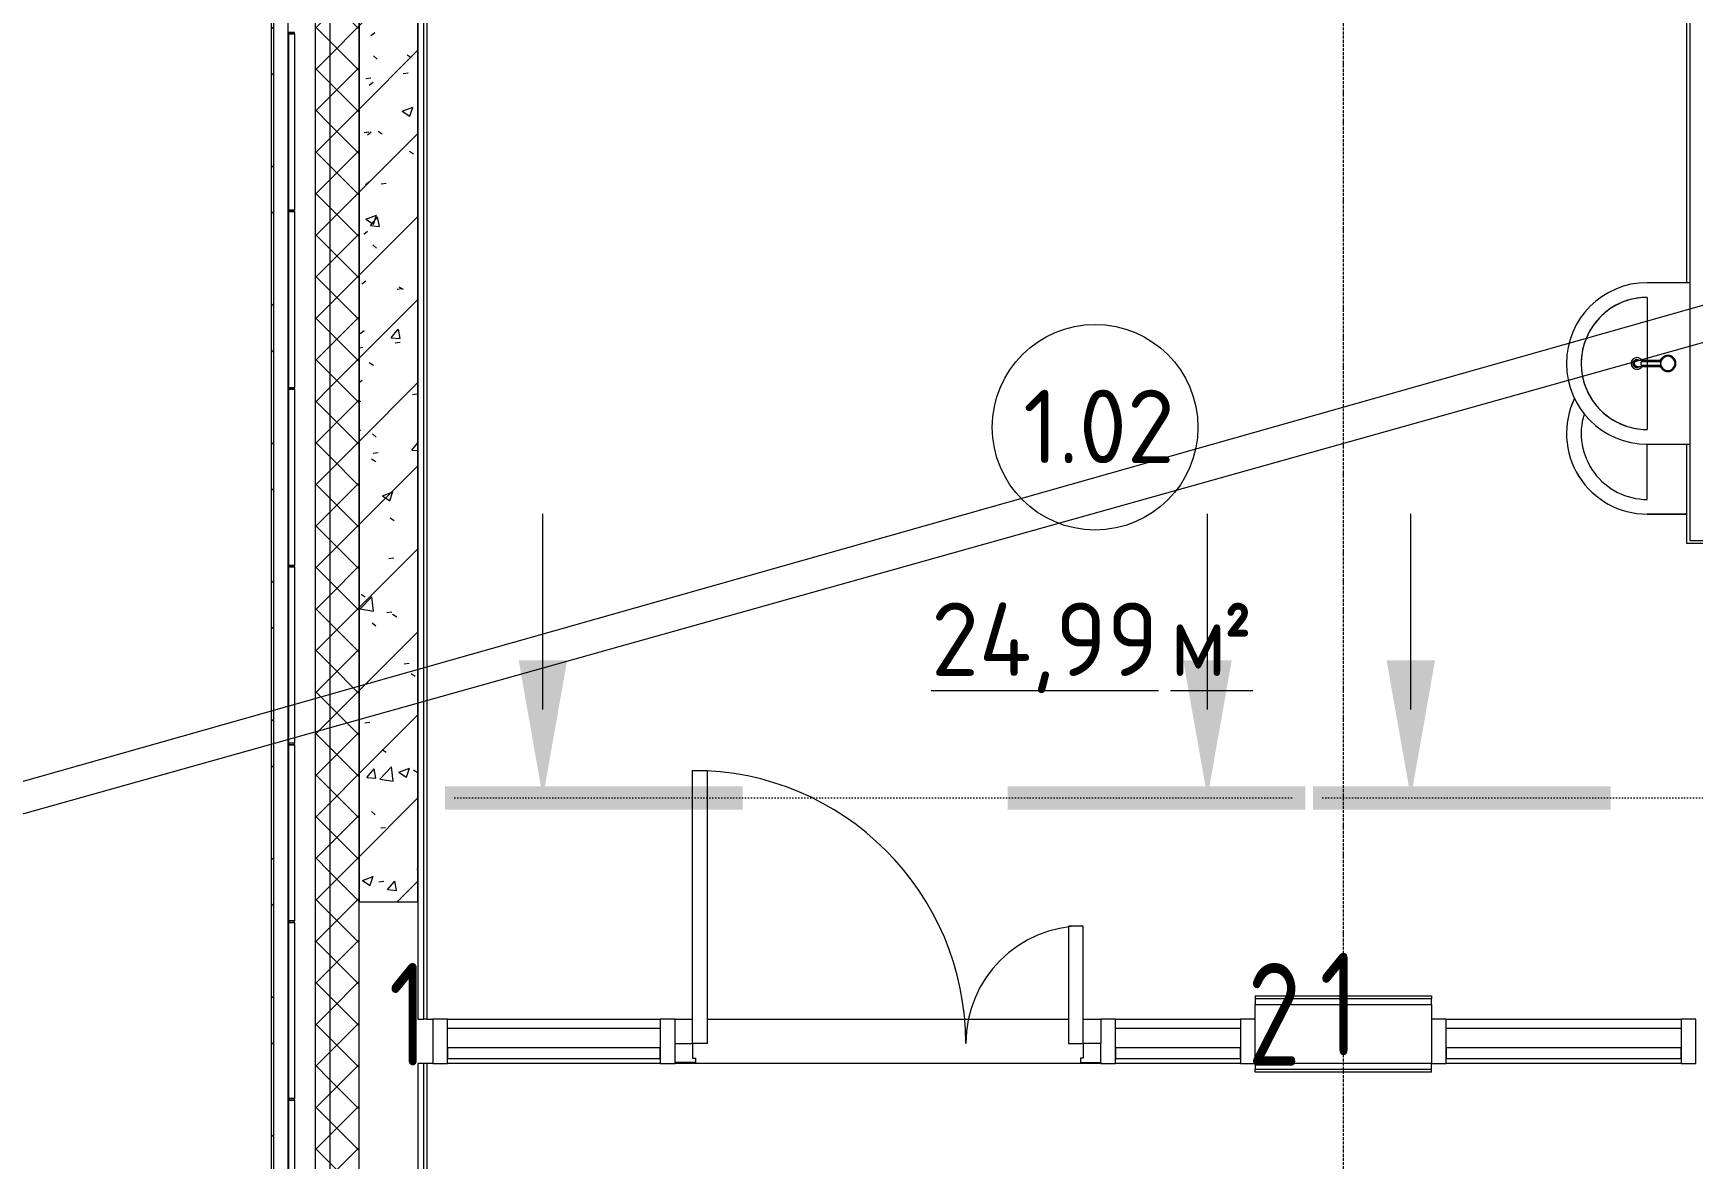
# Model space of a CAD drawing. Header units: millimetres. Extents: x -584918 to 2941280, y 3000189 to 4229862.
# Drawn here: x -462945 to -457295, y 3683350 to 3687182 of the extents above; entities that cross this region are included whole.
import ezdxf

# ---------------------------------------------------------------- set-up
doc = ezdxf.new("R2010")
doc.units = ezdxf.units.MM
doc.linetypes.add('ASVP_Линия разреза', pattern=[20, 0, -10, 0, -10])
doc.linetypes.add('ASVP_Осевая', pattern=[14, 10, -2, 0, -2])
for name, color, linetype, lineweight in [('Витраж', 7, 'Continuous', 0), ('Двери', 7, 'Continuous', 0), ('Линии', 7, 'Continuous', 0), ('Марки помещений', 7, 'Continuous', 0), ('Панели витража', 7, 'Continuous', 0), ('Перекрытие', 7, 'Continuous', 0), ('Разрезы', 7, 'Continuous', 0), ('Сантехника', 7, 'Continuous', 0), ('Стены', 7, 'Continuous', 0), ('Стены внутренние', 7, 'Continuous', 0), ('Стены наружные', 7, 'Continuous', 0), ('Стены несущие', 7, 'Continuous', 0), ('Стены отделка', 7, 'Continuous', 0), ('Стены перегородки', 7, 'Continuous', 0), ('Стены штриховка', 7, 'Continuous', 0), ('экспертиза ДУ', 1, 'Continuous', 0), ('экспертиза условные обозначения', 1, 'Continuous', 0)]:
    doc.layers.add(name, color=color, linetype=linetype, lineweight=lineweight)
doc.styles.add('GOST Common_2', font='', dxfattribs={"height": 500})
doc.styles.add('GOST Common_3', font='', dxfattribs={"width": 0.9, "height": 500})
doc.styles.add('GOST Common_4', font='', dxfattribs={"width": 0.8, "height": 700})
doc.styles.get('GOST Common_2').set_extended_font_data('GOST Common')
doc.styles.get('GOST Common_3').set_extended_font_data('GOST Common')
doc.styles.get('GOST Common_4').set_extended_font_data('GOST Common')
pattern_1 = [(45, (-437515.92, 3663725.22), (-70.71068, 70.71068), []), (135, (-437515.92, 3663725.22), (-70.71068, -70.71068), [])]

# ---------------------------------------------------------------- blocks, each defined once
blk = doc.blocks.new('ADSK_Умывальник_Полукруглый_Керамический_ГОСТ30493-96 - 2-ой величины-V127-АР Этаж 01')
at = {"layer": 'Сантехника', "color": 9, "true_color": 0xe1b7aa}
for p, q in [((-19789.1, 22607.4), (-19934.1, 22607.4)), ((-19934.1, 22557.4), (-19934.1, 22342.3)), ((-19934.1, 22322.4), (-19934.1, 22107.4)), ((-19934.1, 22057.4), (-19789.1, 22057.4))]:
    blk.add_line(p, q, dxfattribs=at)
at = {"layer": 'Сантехника', "color": 9, "true_color": 0xe1b7aa, "flags": 128}
blk.add_lwpolyline([(-19934.1, 22557.4), (-19943.1, 22557.2), (-19952.1, 22556.6), (-19961, 22555.8), (-19969.9, 22554.5), (-19978.8, 22552.9), (-19987.6, 22550.9), (-19996.3, 22548.6), (-20004.9, 22545.9), (-20013.4, 22542.9), (-20021.7, 22539.6), (-20029.9, 22535.9), (-20038, 22531.9), (-20045.9, 22527.6), (-20053.6, 22523), (-20061.1, 22518.1), (-20068.5, 22512.8), (-20075.6, 22507.3), (-20082.5, 22501.5), (-20089.1, 22495.5), (-20095.5, 22489.1), (-20101.6, 22482.5), (-20107.5, 22475.7), (-20113.1, 22468.7), (-20118.4, 22461.4), (-20123.4, 22453.9), (-20128.1, 22446.3), (-20132.5, 22438.4), (-20136.6, 22430.4), (-20140.4, 22422.2), (-20143.8, 22413.9), (-20146.9, 22405.4), (-20149.7, 22396.9), (-20152.1, 22388.2), (-20154.1, 22379.4), (-20155.8, 22370.6), (-20157.2, 22361.7), (-20158.2, 22352.8), (-20158.8, 22343.8), (-20159.1, 22334.8), (-20159, 22325.8), (-20158.6, 22316.8), (-20157.8, 22307.8), (-20156.6, 22298.9), (-20155.1, 22290.1), (-20153.2, 22281.2), (-20151, 22272.5), (-20148.4, 22263.9), (-20145.5, 22255.4), (-20142.3, 22247), (-20138.7, 22238.7), (-20134.8, 22230.6), (-20130.6, 22222.7), (-20126, 22214.9), (-20121.2, 22207.3), (-20116, 22200), (-20110.6, 22192.8), (-20104.8, 22185.8), (-20098.9, 22179.1), (-20092.6, 22172.7), (-20086.1, 22166.5), (-20079.3, 22160.5), (-20072.3, 22154.8), (-20065.1, 22149.5), (-20057.7, 22144.4), (-20050.1, 22139.6), (-20042.3, 22135.1), (-20034.3, 22130.9), (-20026.2, 22127.1), (-20017.9, 22123.6), (-20009.5, 22120.4), (-20000.9, 22117.5), (-19992.3, 22115), (-19983.6, 22112.9), (-19974.7, 22111.1), (-19965.9, 22109.6), (-19956.9, 22108.5), (-19948, 22107.8), (-19939, 22107.4), (-19934.1, 22107.4)], dxfattribs=at)
at = {"layer": 'Сантехника', "color": 9, "true_color": 0xe1b7aa}
for centre, radius, start, end in [((-19934.1, 22332.4), 275, 90, 270), ((-19934.1, 22332.4), 225, 90, 270), ((-19969.1, 22332.4), 20, 90, 270), ((-19969.1, 22332.4), 20, 30, 90), ((-19969.1, 22332.4), 20, 270, 330)]:
    blk.add_arc(centre, radius, start, end, dxfattribs=at)
blk = doc.blocks.new('ADSK_Смеситель_ГОСТ25809-96 - Для умывальника_Однорукояточный-V128-АР Этаж 01')
at = {"layer": 'Сантехника', "color": 253, "true_color": 0xaaaaaa}
for p, q in [((-19970.2, 22342.4), (-19974.1, 22342.4)), ((-19974.1, 22322.4), (-19970.2, 22322.4)), ((-19947.5, 22342.4), (-19970.2, 22342.4)), ((-19970.2, 22322.4), (-19947.5, 22322.4)), ((-19934.4, 22338.4), (-19955.1, 22338.4)), ((-19955.1, 22337.4), (-19955.1, 22338.4)), ((-19955.1, 22338.4), (-19955.1, 22337.4)), ((-19955.1, 22327.4), (-19955.1, 22337.4)), ((-19955.1, 22327.4), (-19955.1, 22326.4)), ((-19955.1, 22326.4), (-19955.1, 22327.4)), ((-19955.1, 22326.4), (-19934.4, 22326.4)), ((-19889.8, 22342.4), (-19947.5, 22342.4)), ((-19947.5, 22322.4), (-19889.8, 22322.4)), ((-19888.7, 22338.4), (-19934.4, 22338.4)), ((-19934.4, 22326.4), (-19888.7, 22326.4)), ((-19934.3, 22337.4), (-19934.3, 22327.4))]:
    blk.add_line(p, q, dxfattribs=at)
for radius, start, end in [(27.5, 90, 168.9224), (27.5, 191.0769, 270), (27.5, 135, 168.0233), (27.5, 191.9774, 225), (24.5, 90, 270), (24.5, 165, 169.7702), (24.5, 165, 169.7702), (24.5, 190.2298, 195), (24.5, 190.2298, 195), (27.5, 113.3122, 126.6881), (27.5, 90, 108.0231), (27.5, 71.9769, 90), (27.5, 270, 90), (24.5, 270, 90), (27.5, 53.3119, 66.6878), (27.5, 11.9767, 45), (27.5, 315, 348.0226), (27.5, 353.3116, 6.6875), (27.5, 233.3128, 246.6887), (27.5, 251.9777, 270), (27.5, 270, 288.0223), (27.5, 293.3113, 306.6872)]:
    blk.add_arc((-19864.1, 22332.4), radius, start, end, dxfattribs=at)
for start_param, end_param in [(0, 1.570796), (1.570796, 3.141593)]:
    blk.add_ellipse((-19974.1, 22332.4), major_axis=(0, 10), ratio=0.965926, start_param=start_param, end_param=end_param, dxfattribs=at)
for points, knots in [([(-19977.3, 22332.4), (-19977.3, 22333.2), (-19977.2, 22334.6), (-19976.8, 22336.2), (-19976.4, 22337.4), (-19975.9, 22338.3), (-19975.5, 22339), (-19975.1, 22339.6), (-19974.5, 22340.3), (-19973.9, 22340.9), (-19973.3, 22341.3), (-19972.9, 22341.6), (-19972.5, 22341.8), (-19972.1, 22342), (-19971.6, 22342.2), (-19971.1, 22342.3), (-19970.7, 22342.4), (-19970.4, 22342.4), (-19970.2, 22342.4)], [0, 0, 0, 0, 0.0833333, 0.125, 0.1666667, 0.2083333, 0.2291667, 0.25, 0.2916667, 0.3333333, 0.3541667, 0.375, 0.3958333, 0.4166667, 0.4375, 0.4583333, 0.4791667, 0.5, 0.5, 0.5, 0.5]), ([(-19970.2, 22322.4), (-19970.4, 22322.4), (-19970.7, 22322.4), (-19971.1, 22322.4), (-19971.6, 22322.6), (-19972.1, 22322.7), (-19972.5, 22322.9), (-19972.9, 22323.1), (-19973.3, 22323.4), (-19973.8, 22323.7), (-19974.2, 22324), (-19974.7, 22324.6), (-19975.1, 22325.1), (-19975.5, 22325.8), (-19975.9, 22326.4), (-19976.4, 22327.4), (-19976.8, 22328.5), (-19977.2, 22330.2), (-19977.3, 22331.5), (-19977.3, 22332.4)], [0.5, 0.5, 0.5, 0.5, 0.5208333, 0.5416667, 0.5625, 0.5833333, 0.6041667, 0.625, 0.6458333, 0.6666667, 0.6875, 0.7083333, 0.75, 0.7708333, 0.7916667, 0.8333333, 0.875, 0.9166667, 1, 1, 1, 1]), ([(-19943.8, 22337.4), (-19944.2, 22338.9), (-19945, 22340.8), (-19946.4, 22342.1), (-19947.1, 22342.4), (-19947.5, 22342.4)], [0.1666667, 0.1666667, 0.1666667, 0.1666667, 0.3333333, 0.4166667, 0.5, 0.5, 0.5, 0.5]), ([(-19934.8, 22338.4), (-19934.8, 22338.4), (-19934.8, 22338.3), (-19934.8, 22338.2), (-19934.9, 22338.1), (-19934.9, 22337.8), (-19934.9, 22337.5), (-19934.9, 22337.4)], [0, 0, 0, 0, 0.166667, 0.333333, 0.5, 0.666667, 1, 1, 1, 1]), ([(-19934.4, 22326.4), (-19934.4, 22326.4), (-19934.3, 22326.4), (-19934.3, 22326.5), (-19934.3, 22326.7), (-19934.3, 22326.9), (-19934.3, 22327.2), (-19934.3, 22327.4)], [0, 0, 0, 0, 0.166667, 0.333333, 0.5, 0.666667, 1, 1, 1, 1]), ([(-19887.7, 22339), (-19887.7, 22339), (-19887.7, 22338.8), (-19887.8, 22338.5), (-19888, 22337.8), (-19888.1, 22337.2), (-19888.2, 22336.9)], [0.77430556, 0.77430556, 0.77430556, 0.77430556, 0.78298611, 0.79166667, 0.82638889, 0.86111111, 0.86111111, 0.86111111, 0.86111111]), ([(-19888.2, 22327.8), (-19888.1, 22327.6), (-19888, 22327.1), (-19887.9, 22326.5), (-19887.8, 22326.1), (-19887.7, 22325.9), (-19887.7, 22325.8)], [0.13888889, 0.13888889, 0.13888889, 0.13888889, 0.16666667, 0.19444444, 0.20833333, 0.22222222, 0.22222222, 0.22222222, 0.22222222])]:
    blk.add_open_spline(points, degree=3, knots=knots, dxfattribs=at)
for points in [[(-19947.5, 22322.4), (-19947.1, 22322.4), (-19946.4, 22322.6), (-19945.3, 22323.6), (-19944.4, 22325.2), (-19944, 22326.6), (-19943.8, 22327.4)], [(-19934.9, 22327.4), (-19934.9, 22327.2), (-19934.9, 22326.8), (-19934.8, 22326.5), (-19934.8, 22326.4), (-19934.8, 22326.4)], [(-19934.3, 22337.4), (-19934.3, 22337.5), (-19934.3, 22337.9), (-19934.3, 22338.3), (-19934.3, 22338.4), (-19934.4, 22338.4)], [(-19888.8, 22337.4), (-19889.1, 22335.7), (-19889.5, 22332.4), (-19889.1, 22329), (-19888.8, 22327.4)], [(-19889.2, 22338.3), (-19889.2, 22338.3), (-19889.1, 22338.3), (-19889.1, 22338.4), (-19889.1, 22338.4)], [(-19889.1, 22326.4), (-19889.1, 22326.4), (-19889.1, 22326.4), (-19889.1, 22326.4)], [(-19888.7, 22338.3), (-19888.7, 22338.3), (-19888.7, 22338.2), (-19888.7, 22338.1), (-19888.7, 22337.9), (-19888.8, 22337.6), (-19888.8, 22337.5), (-19888.8, 22337.4)], [(-19888.8, 22327.4), (-19888.8, 22327.3), (-19888.8, 22327.1), (-19888.7, 22326.9), (-19888.7, 22326.7), (-19888.7, 22326.5), (-19888.7, 22326.4), (-19888.7, 22326.4)]]:
    blk.add_open_spline(points, degree=3, dxfattribs=at)
blk = doc.blocks.new('ADSK_СифонБутылочный_ГОСТ23289-94 - Для умывальника_Вертикальный выпуск_DN40-V129-АР Этаж 01')
at = {"layer": 'Сантехника', "color": 253, "true_color": 0xaaaaaa}
for radius, start, end in [(20, 158.285, 163.4876), (20, 158.285, 163.4876), (13.3, 174.0842, 180), (13.3, 180, 259.0621), (13.3, 1.0701, 90)]:
    blk.add_arc((0, 0), radius, start, end, dxfattribs=at)
blk = doc.blocks.new('ВК_Домодедово_rvt-1-АР Этаж 01')
at = {"layer": 'Сантехника', "color": 253, "lineweight": 9, "true_color": 0xaaaaaa}
for name in ['ADSK_Умывальник_Полукруглый_Керамический_ГОСТ30493-96 - 2-ой величины-V127-АР Этаж 01', 'ADSK_Смеситель_ГОСТ25809-96 - Для умывальника_Однорукояточный-V128-АР Этаж 01']:
    blk.add_blockref(name, (0, 0), dxfattribs=at)
at = {"layer": 'Сантехника', "color": 253, "lineweight": 9, "true_color": 0xaaaaaa, "rotation": 48.00000000004227}
blk.add_blockref('ADSK_СифонБутылочный_ГОСТ23289-94 - Для умывальника_Вертикальный выпуск_DN40-V129-АР Этаж 01', (-19969.1, 22332.4), dxfattribs=at)
blk = doc.blocks.new('Прямоугольный импост - 50х150 мм-7546359-АР Этаж 01')
at = {"layer": 'Витраж', "lineweight": 18}
for p, q in [((0, 115), (-50, 115)), ((-50, 115), (-50, -35)), ((0, -35), (0, 115)), ((-50, -35), (0, -35))]:
    blk.add_line(p, q, dxfattribs=at)
blk = doc.blocks.new('ASVP_ДверьАлюминиеваяВитражная_2 полотна - Остекленная Внутренняя-7554606-АР Этаж 01')
at = {"layer": 'Двери', "lineweight": 18}
for p, q in [((-665, 962.5), (-615, 962.5)), ((-665, 32.5), (-665, 962.5)), ((-615, 962.5), (-615, 32.5)), ((665, 432.5), (615, 432.5)), ((615, 432.5), (615, 32.5)), ((665, 32.5), (665, 432.5)), ((-725, 32.5), (-665, 32.5)), ((-725, -32.5), (-725, 32.5)), ((-615, 32.5), (-665, 32.5)), ((-665, 32.5), (-665, -17.5)), ((615, 32.5), (665, 32.5)), ((725, 32.5), (665, 32.5)), ((665, 32.5), (665, -17.5)), ((725, -32.5), (725, 32.5)), ((-655, -32.5), (-725, -32.5)), ((-665, -17.5), (-655, -17.5)), ((-655, -17.5), (-655, -32.5)), ((665, -17.5), (655, -17.5)), ((655, -17.5), (655, -32.5)), ((655, -32.5), (725, -32.5))]:
    blk.add_line(p, q, dxfattribs=at)
at = {"layer": 'Двери'}
for centre, radius, start, end in [((-665, 32.5), 930, 360, 90), ((665, 32.5), 400, 90, 180)]:
    blk.add_arc(centre, radius, start, end, dxfattribs=at)
blk = doc.blocks.new('Системная панель - Cтеклопакет Двухкамерный_36 мм-7755124-АР Этаж 01')
at = {"layer": 'Панели витража', "lineweight": 18}
for p, q in [((400, 18), (-400, 18)), ((-400, 18), (-400, -18)), ((400, -18), (400, 18)), ((-400, -18), (400, -18))]:
    blk.add_line(p, q, dxfattribs=at)
blk = doc.blocks.new('Прямоугольный импост - 50х150 мм-7546361-АР Этаж 01')
at = {"layer": 'Витраж', "lineweight": 18}
for p, q in [((-50, 115), (0, 115)), ((-50, -35), (-50, 115)), ((0, 115), (0, -35)), ((0, -35), (-50, -35))]:
    blk.add_line(p, q, dxfattribs=at)
blk = doc.blocks.new('Прямоугольный импост - 50х120 мм _горизонтальный импост витража_-7755119-АР Этаж 01')
at = {"layer": 'Витраж'}
for p, q in [((-20619.1, 20069.3), (-19819.1, 20069.3)), ((-19819.1, 19949.3), (-20619.1, 19949.3))]:
    blk.add_line(p, q, dxfattribs=at)
blk = doc.blocks.new('Системная панель - Cтеклопакет Двухкамерный_36 мм-7755077-АР Этаж 01')
at = {"layer": 'Панели витража', "lineweight": 18}
for p, q in [((212.5, 18), (-212.5, 18)), ((-212.5, 18), (-212.5, -18)), ((212.5, -18), (212.5, 18)), ((-212.5, -18), (212.5, -18))]:
    blk.add_line(p, q, dxfattribs=at)
blk = doc.blocks.new('Системная панель - Cтеклопакет Двухкамерный_36 мм-7554612-АР Этаж 01')
at = {"layer": 'Панели витража', "lineweight": 18}
for p, q in [((362.5, 18), (-362.5, 18)), ((-362.5, 18), (-362.5, -18)), ((362.5, -18), (362.5, 18)), ((-362.5, -18), (362.5, -18))]:
    blk.add_line(p, q, dxfattribs=at)
blk = doc.blocks.new('Прямоугольный импост - 50х120 мм _горизонтальный импост витража_-7755071-АР Этаж 01')
at = {"layer": 'Витраж'}
for p, q in [((-21744.1, 20069.3), (-21319.1, 20069.3)), ((-21319.1, 19949.3), (-21744.1, 19949.3))]:
    blk.add_line(p, q, dxfattribs=at)
blk = doc.blocks.new('Прямоугольный импост - 50х120 мм _горизонтальный импост витража_-7549941-АР Этаж 01')
at = {"layer": 'Витраж'}
for p, q in [((-24019.1, 20069.3), (-23294.1, 20069.3)), ((-23294.1, 19949.3), (-24019.1, 19949.3))]:
    blk.add_line(p, q, dxfattribs=at)
blk = doc.blocks.new('Прямоугольный импост - 50х150 мм-7554605-АР Этаж 01')
at = {"layer": 'Витраж', "lineweight": 18}
for p, q in [((-25, 115), (25, 115)), ((-25, -35), (-25, 115)), ((25, 115), (25, 32.5)), ((25, -35), (-25, -35)), ((25, -32.5), (25, -35))]:
    blk.add_line(p, q, dxfattribs=at)
blk = doc.blocks.new('Прямоугольный импост - 50х150 мм-V198-АР Этаж 01')
at = {"layer": 'Витраж', "lineweight": 18}
for p, q in [((-25, 115), (25, 115)), ((-25, 32.5), (-25, 115)), ((25, 115), (25, -35)), ((-25, -35), (-25, -32.5)), ((25, -35), (-25, -35))]:
    blk.add_line(p, q, dxfattribs=at)
blk = doc.blocks.new('ASVP_2D_Раковина - Раковина 550х420-V218-АР Этаж 01')
at = {"layer": 'Сантехника'}
for p, q in [((-384.1, 155), (-384.1, 20)), ((-384.1, 20), (-384.1, 155)), ((-334.1, 155), (-146, 155))]:
    blk.add_line(p, q, dxfattribs=at)
for radius, start in [(275, 64.2228), (275, 64.2907), (225, 72.8563)]:
    blk.add_arc((-109.1, 155), radius, start, 180, dxfattribs=at)
blk = doc.blocks.new('Прямоугольный импост - 5х20 мм  _зазор керамогранита цоколя_-7684918-АР Этаж 01')
at = {"layer": 'Витраж'}
for p, q in [((-2.5, -10), (-2.5, 10)), ((-2.5, 10), (2.5, 10)), ((2.5, 10), (2.5, -10)), ((2.5, -10), (-2.5, -10))]:
    blk.add_line(p, q, dxfattribs=at)
blk = doc.blocks.new('ASVP_Марка_Помещение_ДваЗначения - Номер Площадь-685795-АР Этаж 01')
at = {"layer": 'Марки помещений'}
blk.add_circle((0, 0), 3.5, dxfattribs=at)
blk = doc.blocks.new('Разрез - Номер вида сзади_3_5 мм-64069-АР Этаж 01')
at = {"layer": 'Разрезы'}
for points in [[(9.798, 0.404), (9.798, -0.394), (-0.333, -0.394), (-0.333, 0.404)], [(2.176, -4.675), (3, 0), (3.824, -4.675)]]:
    blk.add_hatch(color=256, dxfattribs=at).paths.add_polyline_path(points)
at = {"layer": 'Разрезы', "lineweight": 20}
blk.add_line((3, -3), (3, -9.663), dxfattribs=at)
blk = doc.blocks.new('Разрез - Номер вида спереди_3_5 мм-64067-АР Этаж 01')
at = {"layer": 'Разрезы'}
for points in [[(9.798, 0.404), (9.798, -0.394), (-0.333, -0.394), (-0.333, 0.404)], [(2.176, -4.675), (3, 0), (3.824, -4.675)]]:
    blk.add_hatch(color=256, dxfattribs=at).paths.add_polyline_path(points)
at = {"layer": 'Разрезы', "lineweight": 20}
blk.add_line((3, -3), (3, -9.663), dxfattribs=at)

msp = doc.modelspace()

# ---------------------------------------------------------------- hatches: boundary and pattern name
at = {"layer": 'Стены наружные'}
h = msp.add_hatch(dxfattribs=at)
h.set_pattern_fill('FP_57', color=256, style=0, pattern_type=2)
h.set_pattern_definition(pattern_1)
h.paths.add_polyline_path([(-461850.247, 3676374.55), (-461835.026, 3676374.55), (-461835.026, 3689624.55), (-461935.026, 3689624.55), (-461935.026, 3676374.55)])
h.paths.add_polyline_path([(-461935.026, 3691424.55), (-461835.026, 3691424.55), (-461835.026, 3696411.481), (-461935.026, 3696163.333), (-461935.026, 3692232.036)])
h = msp.add_hatch(dxfattribs=at)
h.set_pattern_fill('FP_57', color=256, style=0, pattern_type=2)
h.set_pattern_definition(pattern_1)
h.paths.add_polyline_path([(-461985.026, 3676324.55), (-461935.026, 3676324.55), (-461935.026, 3689624.55), (-461985.026, 3689624.55), (-461985.026, 3676330.513)])
h.paths.add_polyline_path([(-461985.026, 3691424.55), (-461935.026, 3691424.55), (-461935.026, 3696297.103), (-461985.026, 3696173.029), (-461985.026, 3692232.036)])
h = msp.add_hatch(dxfattribs=at)
h.set_pattern_fill('FP_6', color=256, style=0, pattern_type=2)
h.set_pattern_definition([(45, (-437515.92, 3663725.22), (-235.7317, 235.7317), []), (45, (-437358.77, 3663725.22), (-235.7317, 235.7317), [])])
h.paths.add_polyline_path([(-462135.026, 3676174.55), (-462127.026, 3676174.55), (-462127.026, 3689599.55), (-462135.026, 3689599.55), (-462135.026, 3676232.55)])
h = msp.add_hatch(dxfattribs=at)
h.set_pattern_fill('FP_1', color=256, style=0, pattern_type=2)
h.set_pattern_definition([(45, (-437515.92, 3663725.22), (-141.4214, 141.4214), [])])
h.paths.add_polyline_path([(-461835.026, 3684224.55), (-461635.026, 3684224.55), (-461635.026, 3688724.55), (-461835.026, 3688724.55), (-461835.026, 3686449.664)])
h = msp.add_hatch(dxfattribs=at)
h.set_pattern_fill('FP_2', color=256, style=0, pattern_type=2)
h.set_pattern_definition([(50, (-437515.92, 3663725.22), (364.368, -31.8783), [38.1, -419.1]), (355, (-437515.92, 3663725.2), (-70.486, 382.1133), [30.48, -335.28]), (100.451, (-437485.56, 3663722.56), (293.885, 350.2334), [32.38, -356.18]), (46.184, (-437515.92, 3663826.8), (542.1585, -84.086), [57.15, -628.65]), (96.636, (-437470.74, 3663819.8), (474.805, 494.8554), [48.57, -534.27]), (351.184, (-437515.9, 3663826.8), (474.81, 494.85), [45.72, -502.92]), (21, (-437465.12, 3663801.42), (303.2285, -204.5305), [38.1, -419.1]), (326, (-437465.12, 3663801.4), (123.604, 368.376), [30.48, -335.28]), (71.451, (-437439.86, 3663784.37), (426.834, 163.8427), [32.38, -356.18]), (37.5, (-437515.92, 3663725.22), (6.17665, 169.11015), [16.764, -314.452, 16.764, -323.596, -336.55]), (37.5, (-437515.92, 3663725.22), (6.17665, 169.11015), [-671.576, 16.764, -319.786]), (7.5, (-437515.92, 3663725.22), (133.6389, 200.3615), [16.764, -177.292, 16.764, -306.832, -128.27]), (7.5, (-437515.92, 3663725.22), (133.6389, 200.3615), [-517.652, 16.764, -111.506]), (327.5, (-437629.21, 3663725.22), (271.1818, -11.45836), [16.764, -110.236, 16.764, -379.476, -525.78]), (327.5, (-437629.21, 3663725.22), (271.1818, -11.45836), [-523.24, 16.764, -509.016]), (317.5, (-437680, 3663725.22), (296.2585, 50.8528), [16.764, -148.336, 16.764, -246.38, -373.38]), (317.5, (-437680, 3663725.22), (296.2585, 50.8528), [-428.244, 16.764, -356.616])])
h.paths.add_polyline_path([(-461835.026, 3684224.55), (-461635.026, 3684224.55), (-461635.026, 3688724.55), (-461835.026, 3688724.55), (-461835.026, 3686449.664)])
at = {"layer": 'экспертиза условные обозначения'}
h = msp.add_hatch(dxfattribs=at)
h.set_pattern_fill('GRASS', color=6, scale=24)
h.set_pattern_definition([(90, (-461809.37, 3558222.25), (-431.0523, 431.0523), [114.3, -747.8046]), (45, (-461809.37, 3558222.25), (-431.0523, 431.0523), [114.3, -495.3]), (135, (-461809.37, 3558222.25), (-431.0523, -431.0523), [114.3, -495.3])])
edge = h.paths.add_edge_path()
edge.add_line((-458338.484, 3694648.826), (-453608.137, 3692742.567))
edge.add_line((-453608.137, 3692742.567), (-452262.543, 3696081.635))
edge.add_line((-452262.543, 3696081.635), (-443822.121, 3692680.271))
edge.add_line((-443822.121, 3692680.271), (-445167.715, 3689341.203))
edge.add_line((-445167.715, 3689341.203), (-441899.865, 3688024.308))
edge.add_line((-441899.865, 3688024.308), (-440112.737, 3687304.122))
edge.add_line((-440112.737, 3687304.122), (-440822.912, 3685541.836))
edge.add_line((-440822.912, 3685541.836), (-443740.461, 3686717.565))
edge.add_arc((-444130.947, 3685740.74), 1051.983, 68.21091, 179.840391)
edge.add_line((-445182.926, 3685743.67), (-445282.926, 3683874.55))
edge.add_line((-445282.926, 3683874.55), (-448232.926, 3683874.55))
edge.add_line((-448232.926, 3683874.55), (-448232.926, 3688527.961))
edge.add_line((-448232.926, 3688527.961), (-456686.313, 3691934.55))
edge.add_line((-456686.313, 3691934.55), (-459032.926, 3691934.55))
edge.add_line((-459032.926, 3691934.55), (-459032.926, 3692925.58))
edge.add_line((-459032.926, 3692925.58), (-458338.484, 3694648.826))

# ---------------------------------------------------------------- linework, layer by layer
at = {"layer": 'Линии', "linetype": 'ASVP_Осевая'}
msp.add_line((-458485.026, 3689824.55), (-458485.026, 3682824.55), dxfattribs=at)
at = {"layer": 'Перекрытие'}
for p, q in [((-458785.026, 3683824.55), (-458785.026, 3683874.55)), ((-458185.026, 3683874.55), (-458185.026, 3683824.55)), ((-461605.026, 3683824.55), (-461585.026, 3683824.55)), ((-461535.026, 3683824.55), (-460810.026, 3683824.55)), ((-460760.026, 3683824.55), (-460700.026, 3683824.55)), ((-460650.026, 3683824.55), (-459420.026, 3683824.55)), ((-459370.026, 3683824.55), (-459310.026, 3683824.55)), ((-459260.026, 3683824.55), (-458835.026, 3683824.55)), ((-458135.026, 3683824.55), (-457335.026, 3683824.55)), ((-461585.026, 3683674.55), (-461605.026, 3683674.55)), ((-459310.026, 3683674.55), (-460760.026, 3683674.55))]:
    msp.add_line(p, q, dxfattribs=at)
at = {"layer": 'Разрезы', "linetype": 'ASVP_Линия разреза'}
for p, q in [((-461509.808, 3684578.903), (-458647.335, 3684578.903)), ((-458555.003, 3684578.903), (-455388.555, 3684578.903))]:
    msp.add_line(p, q, dxfattribs=at)
at = {"layer": 'Стены'}
for p, q in [((-462075.026, 3686579.55), (-462075.026, 3687179.55)), ((-462055.026, 3687179.55), (-462075.026, 3687179.55)), ((-462055.026, 3687179.55), (-462055.026, 3686579.55)), ((-462055.026, 3686579.55), (-462075.026, 3686579.55)), ((-462075.026, 3685974.55), (-462075.026, 3686574.55)), ((-462055.026, 3686574.55), (-462075.026, 3686574.55)), ((-462055.026, 3686574.55), (-462055.026, 3685974.55)), ((-462055.026, 3685974.55), (-462075.026, 3685974.55)), ((-462075.026, 3685369.55), (-462075.026, 3685969.55)), ((-462055.026, 3685969.55), (-462075.026, 3685969.55)), ((-462055.026, 3685969.55), (-462055.026, 3685369.55)), ((-462055.026, 3685369.55), (-462075.026, 3685369.55)), ((-462075.026, 3684764.55), (-462075.026, 3685364.55)), ((-462055.026, 3685364.55), (-462075.026, 3685364.55)), ((-462055.026, 3685364.55), (-462055.026, 3684764.55)), ((-462055.026, 3684764.55), (-462075.026, 3684764.55)), ((-462075.026, 3684159.55), (-462075.026, 3684759.55)), ((-462055.026, 3684759.55), (-462075.026, 3684759.55)), ((-462055.026, 3684759.55), (-462055.026, 3684159.55)), ((-462055.026, 3684159.55), (-462075.026, 3684159.55)), ((-462075.026, 3683554.55), (-462075.026, 3684154.55)), ((-462055.026, 3684154.55), (-462075.026, 3684154.55)), ((-462055.026, 3684154.55), (-462055.026, 3683554.55)), ((-462055.026, 3683554.55), (-462075.026, 3683554.55)), ((-462075.026, 3682949.55), (-462075.026, 3683549.55)), ((-462055.026, 3683549.55), (-462075.026, 3683549.55)), ((-462055.026, 3683549.55), (-462055.026, 3682949.55))]:
    msp.add_line(p, q, dxfattribs=at)
at = {"layer": 'Стены внутренние'}
for p, q in [((-461605.026, 3689044.55), (-461605.026, 3683824.55)), ((-457315.026, 3686332.586), (-457315.026, 3689044.55)), ((-457315.026, 3685444.55), (-457315.026, 3685782.586)), ((-456015.026, 3685444.55), (-457315.026, 3685444.55)), ((-458785.026, 3683904.55), (-458185.026, 3683904.55)), ((-458785.026, 3683904.55), (-458785.026, 3683894.55)), ((-458185.026, 3683904.55), (-458185.026, 3683894.55)), ((-461605.026, 3683824.55), (-461615.026, 3683824.55)), ((-461605.026, 3683674.55), (-461615.026, 3683674.55)), ((-461605.026, 3683674.55), (-461605.026, 3676704.55)), ((-458785.026, 3683644.55), (-458785.026, 3683654.55)), ((-458185.026, 3683644.55), (-458785.026, 3683644.55)), ((-458185.026, 3683644.55), (-458185.026, 3683654.55))]:
    msp.add_line(p, q, dxfattribs=at)
at = {"layer": 'Стены несущие'}
for p, q in [((-461835.026, 3688724.55), (-461835.026, 3684224.55)), ((-461635.026, 3684224.55), (-461635.026, 3688724.55)), ((-461835.026, 3684224.55), (-461635.026, 3684224.55))]:
    msp.add_line(p, q, dxfattribs=at)
at = {"layer": 'Стены отделка'}
for p, q in [((-462135.026, 3689599.55), (-462135.026, 3676174.55)), ((-462077.026, 3676232.55), (-462077.026, 3689599.55)), ((-461635.026, 3689074.55), (-461635.026, 3683824.55)), ((-461615.026, 3683824.55), (-461615.026, 3689054.55)), ((-457305.026, 3689054.55), (-457305.026, 3685454.55)), ((-457305.026, 3685454.55), (-456005.026, 3685454.55)), ((-458185.026, 3683894.55), (-458785.026, 3683894.55)), ((-458785.026, 3683894.55), (-458785.026, 3683874.55)), ((-458785.026, 3683874.55), (-458185.026, 3683874.55)), ((-458185.026, 3683874.55), (-458185.026, 3683894.55)), ((-461635.026, 3683824.55), (-461615.026, 3683824.55)), ((-461635.026, 3683674.55), (-461635.026, 3676674.55)), ((-461615.026, 3683674.55), (-461635.026, 3683674.55)), ((-461615.026, 3676694.55), (-461615.026, 3683674.55)), ((-458185.026, 3683674.55), (-458785.026, 3683674.55)), ((-458785.026, 3683674.55), (-458785.026, 3683654.55)), ((-458785.026, 3683654.55), (-458185.026, 3683654.55)), ((-458185.026, 3683654.55), (-458185.026, 3683674.55))]:
    msp.add_line(p, q, dxfattribs=at)
at = {"layer": 'Стены перегородки'}
for p, q in [((-461985.026, 3689624.55), (-461985.026, 3676324.55)), ((-461835.026, 3676474.55), (-461835.026, 3689624.55))]:
    msp.add_line(p, q, dxfattribs=at)
at = {"layer": 'Стены штриховка'}
for p, q in [((-462127.026, 3689599.55), (-462127.026, 3676182.55)), ((-461935.026, 3689624.55), (-461935.026, 3676374.55))]:
    msp.add_line(p, q, dxfattribs=at)
at = {"layer": 'экспертиза ДУ'}
msp.add_lwpolyline([(-442270.006, 3690332.029), (-501140.006, 3673822.029), (-443230.006, 3690232.029)], dxfattribs=at)

# ---------------------------------------------------------------- block references
msp.add_blockref('ВК_Домодедово_rvt-1-АР Этаж 01', (-437515.924, 3663725.217))
at = {"layer": 'Витраж', "extrusion": (0, 0, -1), "rotation": 270.0000000000001}
for p in [(462065.026, 3687182.05), (462065.026, 3686577.05), (462065.026, 3685972.05), (462065.026, 3685367.05), (462065.026, 3684762.05), (462065.026, 3684157.05), (462065.026, 3683552.05)]:
    msp.add_blockref('Прямоугольный импост - 5х20 мм  _зазор керамогранита цоколя_-7684918-АР Этаж 01', p, dxfattribs=at)
at = {"layer": 'Витраж', "extrusion": (0, 0, -1)}
for name, p in [('Прямоугольный импост - 50х150 мм-7546361-АР Этаж 01', (461585.026, 3683709.55)), ('Прямоугольный импост - 50х150 мм-V198-АР Этаж 01', (460785.026, 3683709.55)), ('Прямоугольный импост - 50х150 мм-7554605-АР Этаж 01', (459285.026, 3683709.55)), ('Прямоугольный импост - 50х150 мм-7546361-АР Этаж 01', (458185.026, 3683709.55))]:
    msp.add_blockref(name, p, dxfattribs=at)
at = {"layer": 'Витраж'}
for name, p in [('Прямоугольный импост - 50х150 мм-7546359-АР Этаж 01', (-458785.026, 3683709.55)), ('Прямоугольный импост - 50х150 мм-7546359-АР Этаж 01', (-457285.026, 3683709.55)), ('Прямоугольный импост - 50х120 мм _горизонтальный импост витража_-7549941-АР Этаж 01', (-437515.924, 3663725.217)), ('Прямоугольный импост - 50х120 мм _горизонтальный импост витража_-7755071-АР Этаж 01', (-437515.924, 3663725.217)), ('Прямоугольный импост - 50х120 мм _горизонтальный импост витража_-7755119-АР Этаж 01', (-437515.924, 3663725.217))]:
    msp.add_blockref(name, p, dxfattribs=at)
at = {"layer": 'Двери'}
msp.add_blockref('ASVP_ДверьАлюминиеваяВитражная_2 полотна - Остекленная Внутренняя-7554606-АР Этаж 01', (-460035.026, 3683709.55), dxfattribs=at)
at = {"layer": 'Марки помещений', "xscale": 99.99999999999993, "yscale": 99.99999999999993, "zscale": 99.99999999999993}
msp.add_blockref('ASVP_Марка_Помещение_ДваЗначения - Номер Площадь-685795-АР Этаж 01', (-459329.826, 3685840.367), dxfattribs=at)
at = {"layer": 'Панели витража', "rotation": 180}
for name, p in [('Системная панель - Cтеклопакет Двухкамерный_36 мм-7554612-АР Этаж 01', (-461172.526, 3683709.55)), ('Системная панель - Cтеклопакет Двухкамерный_36 мм-7755077-АР Этаж 01', (-459047.526, 3683709.55)), ('Системная панель - Cтеклопакет Двухкамерный_36 мм-7755124-АР Этаж 01', (-457735.026, 3683709.55))]:
    msp.add_blockref(name, p, dxfattribs=at)
at = {"layer": 'Разрезы', "extrusion": (0, 0, -1), "xscale": 99.99999999999993, "yscale": 99.99999999999993, "zscale": 99.99999999999993, "rotation": 180}
for p in [(461509.808, 3684578.903), (458555.003, 3684578.903)]:
    msp.add_blockref('Разрез - Номер вида спереди_3_5 мм-64067-АР Этаж 01', p, dxfattribs=at)
at = {"layer": 'Разрезы', "xscale": 99.99999999999993, "yscale": 99.99999999999993, "zscale": 99.99999999999993, "rotation": 180}
msp.add_blockref('Разрез - Номер вида сзади_3_5 мм-64069-АР Этаж 01', (-458647.335, 3684578.903), dxfattribs=at)
at = {"layer": 'Сантехника', "rotation": 90.00000000004165}
msp.add_blockref('ASVP_2D_Раковина - Раковина 550х420-V218-АР Этаж 01', (-457295.026, 3685928.625), dxfattribs=at)

# ---------------------------------------------------------------- texts
at = {"layer": 'Марки помещений', "char_height": 250, "attachment_point": 1}
for s, insert, width, style in [('1.02', (-459574.634, 3685968.092), 606.07575, 'GOST Common_2'), ('\\L24,99 ', (-459888.27, 3685243.561), 988.48069, 'GOST Common_2'), ('\\L\\fGOST Common|b0|i0|c238|p34|;\\W.9;\\L²', (-458894.098, 3685243.561), 165.94931, 'GOST Common_3'), ('\\L\\fGOST Common|b0|i0|c204|p34|;\\W.9;\\Lм', (-459072.692, 3685243.561), 216.45562, 'GOST Common_2')]:
    msp.add_mtext(s, dxfattribs=dict(at, insert=insert, width=width, style=style))
at = {"layer": 'Разрезы', "char_height": 350, "attachment_point": 1, "style": 'GOST Common_4'}
for s, insert, width in [('\\fGOST Common|b0|i0|c204|p34|;\\W.8;1', (-458565.736, 3684051.209), 166.751), ('\\fGOST Common|b0|i0|c204|p34|;\\W.8;1', (-461734.607, 3684016.41), 166.751), ('\\fGOST Common|b0|i0|c204|p34|;\\W.8;2', (-458811.402, 3684016.41), 243.713)]:
    msp.add_mtext(s, dxfattribs=dict(at, insert=insert, width=width))

doc.saveas('drawing.dxf')
